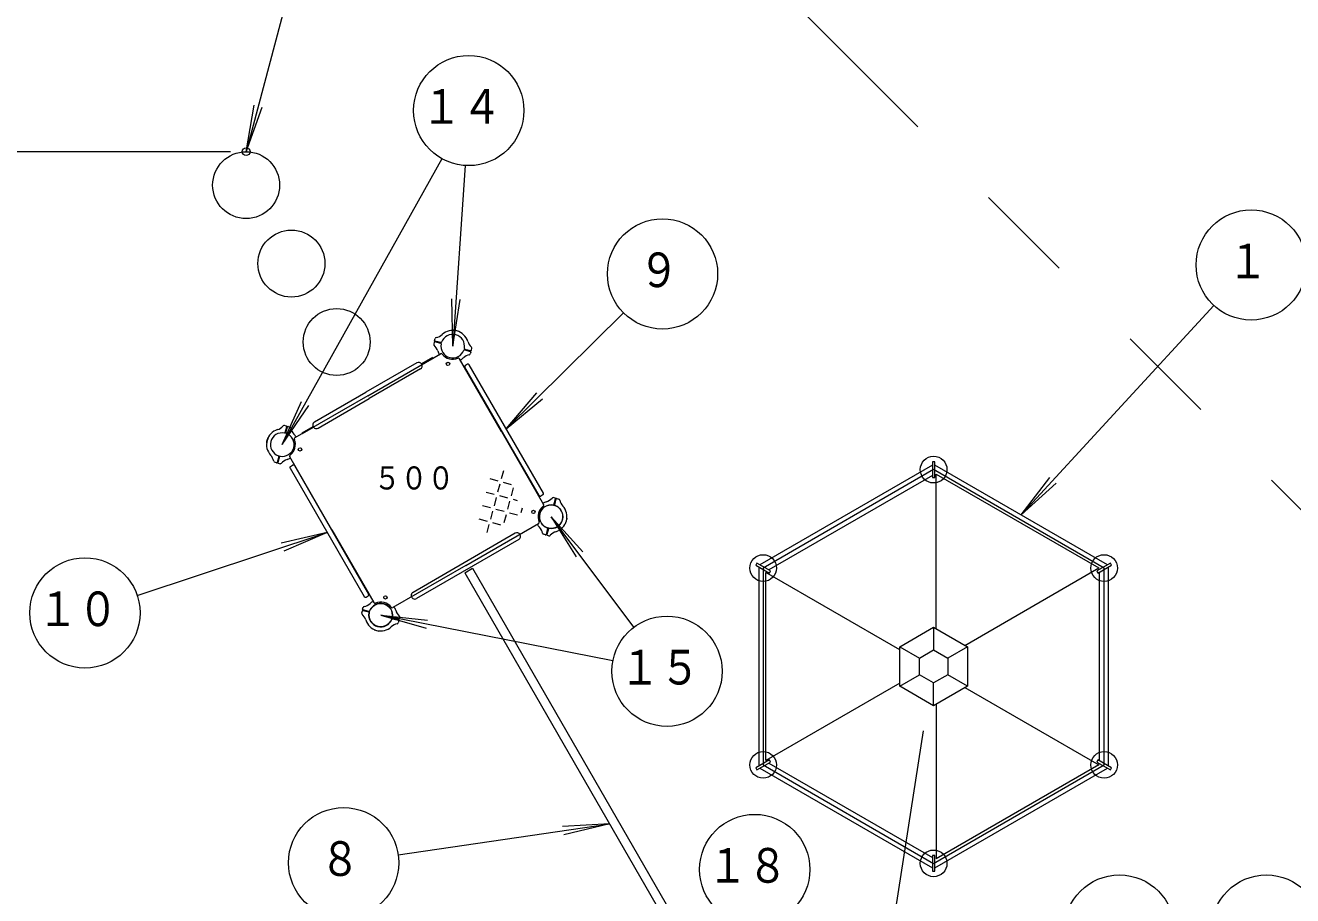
# Model space of a CAD drawing. Units: millimetres on the paper, scale 1:60. Extents: x 0 to 420, y -297 to 594.
# Drawn here: x 141.7 to 222.2, y 472.4 to 527.6 of the extents above; entities that cross this region are included whole.
import ezdxf
from ezdxf.enums import TextEntityAlignment as Align

# ---------------------------------------------------------------- set-up
doc = ezdxf.new("R2010")
doc.units = ezdxf.units.MM
doc.header["$PDMODE"] = 32
doc.header["$PDSIZE"] = 0.5
doc.linetypes.add('USER2', pattern=[50.8, 31.75, -6.35, 6.35, -6.35])
doc.linetypes.add('USER3', pattern=[63.5, 31.75, -6.35, 6.35, -6.35, 6.35, -6.35])
doc.layers.add('LY_1', color=7, linetype='Continuous', lineweight=9)
doc.styles.add('ＭＳ ゴシック', font='')
doc.styles.get('ＭＳ ゴシック').set_extended_font_data('MS Gothic')

msp = doc.modelspace()

# ---------------------------------------------------------------- linework, layer by layer
at = {"layer": 'LY_1', "linetype": 'USER3', "lineweight": 18}
msp.add_line((243.275, 476.281), (169.959, 549.597), dxfattribs=at)
at = {"layer": 'LY_1', "lineweight": 18}
for p, q in [((158.882, 531.535), (155.712, 519.597)), ((155.712, 519.597), (156.227, 522.553)), ((155.712, 519.597), (156.732, 522.419)), ((154.712, 519.597), (36.359, 519.597)), ((168.145, 519.153), (158.008, 500.996)), ((169.614, 518.717), (168.833, 507.246)), ((168.833, 507.246), (168.775, 510.246)), ((168.833, 507.246), (169.297, 510.21)), ((217.169, 509.827), (204.928, 496.53)), ((179.67, 509.371), (172.233, 501.992)), ((172.233, 501.992), (174.17, 504.282)), ((172.233, 501.992), (174.538, 503.911)), ((158.008, 500.996), (159.237, 503.733)), ((158.008, 500.996), (159.693, 503.478)), ((172.05, 499.338), (171.913, 498.826)), ((171.184, 498.838), (171.696, 498.701)), ((171.821, 498.485), (171.684, 497.972)), ((172.038, 498.61), (172.55, 498.472)), ((172.675, 498.256), (172.538, 497.744)), ((204.928, 496.53), (206.759, 498.906)), ((204.928, 496.53), (207.144, 498.552)), ((170.955, 497.985), (171.467, 497.847)), ((171.592, 497.631), (171.455, 497.119)), ((171.809, 497.756), (172.321, 497.619)), ((172.446, 497.402), (172.309, 496.89)), ((172.663, 497.527), (172.935, 497.454)), ((170.726, 497.131), (171.239, 496.994)), ((171.364, 496.777), (171.226, 496.265)), ((171.58, 496.902), (172.092, 496.765)), ((172.434, 496.673), (172.946, 496.536)), ((173.244, 496.965), (173.163, 496.661)), ((170.498, 496.277), (171.01, 496.14)), ((171.135, 495.923), (170.998, 495.411)), ((171.351, 496.048), (171.864, 495.911)), ((172.217, 496.548), (172.08, 496.036)), ((180.342, 489.405), (175.083, 496.421)), ((175.083, 496.421), (177.085, 494.186)), ((175.083, 496.421), (176.667, 493.873)), ((148.799, 491.415), (160.859, 495.425)), ((160.859, 495.425), (157.94, 494.73)), ((160.859, 495.425), (158.105, 494.234)), ((179.006, 487.278), (164.258, 490.171)), ((164.258, 490.171), (167.241, 489.852)), ((164.258, 490.171), (167.141, 489.339)), ((199.373, 489.401), (199.373, 487.958)), ((197.216, 488.155), (198.466, 487.434)), ((201.531, 488.155), (200.281, 487.434)), ((197.216, 485.664), (198.466, 486.386)), ((201.531, 485.664), (200.281, 486.386)), ((199.373, 484.418), (199.373, 485.862)), ((165.368, 474.956), (178.8, 476.916)), ((178.8, 476.916), (175.805, 476.743)), ((178.8, 476.916), (175.881, 476.226))]:
    msp.add_line(p, q, dxfattribs=at)
at = {"layer": 'LY_1'}
for p, q in [((168.928, 508.242), (168.928, 508.244)), ((169.25, 508.155), (169.25, 508.158)), ((167.652, 507.501), (167.625, 507.383)), ((167.683, 507.616), (167.718, 507.732)), ((168.072, 507.424), (167.693, 507.526)), ((168.085, 507.472), (167.706, 507.574)), ((169.594, 507.068), (169.974, 506.966)), ((170.015, 506.991), (170.044, 507.119)), ((163.433, 504.099), (168.058, 506.769)), ((167.55, 506.536), (166.85, 506.132)), ((167.577, 506.49), (166.877, 506.086)), ((167.55, 506.536), (167.577, 506.49)), ((171.937, 501.821), (169.267, 506.445)), ((169.582, 507.02), (169.961, 506.918)), ((169.984, 506.876), (169.946, 506.751)), ((166.555, 506.192), (163.307, 504.317)), ((166.782, 505.8), (163.534, 503.925)), ((174.313, 497.756), (169.604, 505.911)), ((169.765, 506.1), (169.635, 506.025)), ((174.587, 497.914), (169.879, 506.069)), ((163.433, 504.099), (158.809, 501.43)), ((160.06, 502.442), (163.307, 504.317)), ((160.287, 502.05), (163.534, 503.925)), ((158.263, 502.178), (158.145, 502.205)), ((157.099, 501.412), (157.096, 501.413)), ((158.186, 501.757), (158.288, 502.136)), ((158.234, 501.744), (158.336, 502.123)), ((158.378, 502.147), (158.494, 502.111)), ((159.265, 501.753), (159.965, 502.157)), ((159.265, 501.753), (159.292, 501.706)), ((159.292, 501.706), (159.992, 502.11)), ((171.937, 501.821), (174.607, 497.197)), ((157.013, 501.09), (157.01, 501.091)), ((157.638, 499.846), (157.513, 499.884)), ((157.782, 500.248), (157.68, 499.869)), ((157.83, 500.235), (157.728, 499.856)), ((157.753, 499.815), (157.881, 499.785)), ((161.155, 495.596), (158.485, 500.22)), ((199.448, 499.91), (199.298, 499.91)), ((199.298, 499.91), (199.298, 498.91)), ((199.448, 498.91), (199.448, 499.91)), ((158.505, 499.503), (163.213, 491.348)), ((158.535, 499.617), (158.665, 499.692)), ((158.779, 499.661), (163.487, 491.506)), ((199.298, 499.694), (188.34, 493.367)), ((199.298, 499.039), (188.906, 493.039)), ((210.407, 493.367), (199.448, 499.694)), ((199.54, 499.13), (209.873, 493.164)), ((199.54, 489.305), (199.54, 499.13)), ((199.298, 498.91), (199.448, 498.91)), ((174.556, 497.8), (174.426, 497.725)), ((175.338, 497.602), (175.211, 497.632)), ((175.261, 497.182), (175.363, 497.561)), ((175.31, 497.169), (175.411, 497.548)), ((175.453, 497.571), (175.579, 497.533)), ((169.658, 493.317), (174.283, 495.987)), ((175.993, 496.005), (175.995, 496.004)), ((176.079, 496.327), (176.082, 496.326)), ((161.155, 495.596), (163.825, 490.972)), ((172.805, 495.367), (166.31, 491.617)), ((173.032, 494.975), (166.537, 491.225)), ((174.714, 495.27), (174.598, 495.306)), ((174.857, 495.673), (174.756, 495.293)), ((174.905, 495.66), (174.804, 495.281)), ((174.828, 495.239), (174.947, 495.212)), ((188.152, 493.475), (188.077, 493.345)), ((188.077, 493.345), (188.943, 492.845)), ((189.018, 492.975), (188.152, 493.475)), ((210.594, 493.475), (209.728, 492.975)), ((209.803, 492.845), (210.669, 493.345)), ((210.669, 493.345), (210.594, 493.475)), ((169.658, 493.317), (165.034, 490.648)), ((169.592, 492.865), (170.083, 493.149)), ((169.592, 492.865), (188.009, 460.967)), ((170.083, 493.149), (188.5, 461.25)), ((188.265, 493.237), (188.265, 480.583)), ((188.707, 480.944), (188.707, 492.875)), ((197.216, 487.963), (188.707, 492.875)), ((188.943, 492.845), (189.018, 492.975)), ((201.364, 488.252), (209.873, 493.164)), ((209.728, 492.975), (209.803, 492.845)), ((209.915, 480.91), (209.915, 492.91)), ((210.482, 480.583), (210.482, 493.237)), ((163.327, 491.317), (163.457, 491.392)), ((163.077, 490.426), (163.047, 490.298)), ((163.108, 490.541), (163.146, 490.666)), ((163.497, 490.349), (163.118, 490.45)), ((163.51, 490.397), (163.131, 490.499)), ((165.006, 489.944), (165.385, 489.843)), ((165.019, 489.993), (165.398, 489.891)), ((165.409, 489.801), (165.373, 489.685)), ((165.44, 489.916), (165.467, 490.034)), ((197.216, 488.155), (199.373, 489.401)), ((199.373, 489.401), (201.531, 488.155)), ((163.842, 489.262), (163.841, 489.259)), ((164.164, 489.175), (164.163, 489.173)), ((197.216, 485.664), (197.216, 488.155)), ((198.466, 487.434), (199.373, 487.958)), ((199.373, 487.958), (200.281, 487.434)), ((201.531, 488.155), (201.531, 485.664)), ((198.466, 486.386), (198.466, 487.434)), ((200.281, 487.434), (200.281, 486.386)), ((199.373, 485.862), (198.466, 486.386)), ((200.281, 486.386), (199.373, 485.862)), ((197.216, 485.857), (188.707, 480.944)), ((199.373, 484.418), (197.216, 485.664)), ((201.531, 485.664), (199.373, 484.418)), ((201.364, 485.568), (209.873, 480.656)), ((199.54, 484.515), (199.54, 474.69)), ((188.943, 480.975), (188.077, 480.475)), ((188.077, 480.475), (188.152, 480.345)), ((188.152, 480.345), (189.018, 480.845)), ((188.906, 480.78), (199.298, 474.78)), ((189.018, 480.845), (188.943, 480.975)), ((209.873, 480.656), (199.54, 474.69)), ((209.803, 480.975), (209.728, 480.845)), ((209.728, 480.845), (210.594, 480.345)), ((210.669, 480.475), (209.803, 480.975)), ((210.594, 480.345), (210.669, 480.475)), ((188.34, 480.453), (199.298, 474.126)), ((199.448, 474.126), (210.407, 480.453)), ((199.448, 474.91), (199.298, 474.91)), ((199.298, 474.91), (199.298, 473.91)), ((199.448, 473.91), (199.448, 474.91)), ((199.298, 473.91), (199.448, 473.91))]:
    msp.add_line(p, q, dxfattribs=at)
at = {"layer": 'LY_1', "linetype": 'USER2', "lineweight": 18}
for p, q in [((199.373, 499.41), (188.548, 493.16)), ((210.199, 493.16), (199.373, 499.41)), ((188.548, 493.16), (188.548, 480.66)), ((210.199, 480.66), (210.199, 493.16)), ((193.833, 451.445), (199.373, 486.91)), ((188.548, 480.66), (199.373, 474.41)), ((199.373, 474.41), (210.199, 480.66))]:
    msp.add_line(p, q, dxfattribs=at)
at = {"layer": 'LY_1', "lineweight": 18}
for centre in [(169.851, 522.209), (219.54, 512.402), (182.155, 511.836), (145.478, 490.311), (182.441, 486.605), (161.905, 474.451), (188.01, 474.021), (211.17, 470.174), (220.504, 470.174)]:
    msp.add_circle(centre, 3.5, dxfattribs=at)
at = {"layer": 'LY_1'}
for centre, radius in [((155.712, 517.472), 2.125), ((158.587, 512.493), 2.125), ((161.462, 507.513), 2.125), ((168.532, 506.119), 0.108), ((159.135, 500.694), 0.108), ((199.373, 499.41), 0.847), ((173.957, 496.723), 0.108), ((175.083, 496.421), 0.743), ((188.548, 493.16), 0.847), ((210.199, 493.16), 0.847), ((164.56, 491.298), 0.108), ((164.258, 490.171), 0.743), ((188.548, 480.66), 0.847), ((210.199, 480.66), 0.847), ((199.373, 474.41), 0.847)]:
    msp.add_circle(centre, radius, dxfattribs=at)
for centre, radius, start, end in [((167.6, 508.603), 0.833, 282.45884, 312.27281), ((168.833, 507.246), 0.75, 75, 160.72934), ((168.833, 507.246), 1, 75, 132.27281), ((168.944, 508.24), 0.0167, 83.62693, 165), ((168.833, 507.246), 1.017, 75, 83.62693), ((168.833, 507.246), 0.75, 349.27066, 75), ((168.833, 507.246), 1, 17.72719, 75), ((168.833, 507.246), 1.017, 66.37307, 75), ((169.234, 508.162), 0.0167, 345, 66.37307), ((167.706, 507.364), 0.0833, 167, 227.54116), ((167.087, 506.688), 0.833, 17.72719, 47.54116), ((167.685, 507.494), 0.0333, 75, 167), ((167.715, 507.606), 0.0333, 163, 255), ((167.798, 507.708), 0.0833, 102.45884, 163), ((168.064, 507.392), 0.0333, 349.27066, 75), ((168.833, 507.246), 0.75, 169.27066, 255), ((168.094, 507.505), 0.0333, 255, 340.72934), ((169.603, 507.1), 0.0333, 169.27066, 255), ((170.58, 507.804), 0.833, 197.72719, 227.54116), ((169.961, 507.128), 0.0833, 347, 47.54116), ((166.668, 505.996), 0.227, 300, 120), ((168.833, 507.246), 1, 197.72719, 211.43254), ((168.099, 506.697), 0.0833, 36.78718, 120), ((168.833, 507.246), 0.833, 216.78718, 293.21282), ((168.833, 507.246), 0.75, 255, 340.72934), ((169.195, 506.404), 0.0833, 30, 113.21282), ((168.833, 507.246), 1, 298.56746, 312.27281), ((170.067, 505.89), 0.833, 102.45884, 132.27281), ((169.573, 506.988), 0.0333, 75, 160.72934), ((169.869, 506.785), 0.0833, 282.45884, 343), ((169.952, 506.886), 0.0333, 343, 75), ((169.982, 506.999), 0.0333, 255, 347), ((169.676, 505.953), 0.0833, 120, 210), ((169.806, 506.028), 0.0833, 30, 120), ((158.126, 502.124), 0.0833, 77, 137.54116), ((160.173, 502.246), 0.227, 120, 300), ((158.008, 500.996), 1.017, 156.37307, 165), ((158.008, 500.996), 1, 107.72719, 165), ((157.092, 501.397), 0.0167, 75, 156.37307), ((158.008, 500.996), 0.75, 79.27066, 165), ((157.45, 502.742), 0.833, 287.72719, 317.54116), ((158.154, 501.766), 0.0333, 259.27066, 345), ((158.267, 501.736), 0.0333, 165, 250.72934), ((158.008, 500.996), 0.75, 345, 70.72934), ((158.256, 502.145), 0.0333, 345, 77), ((158.368, 502.115), 0.0333, 73, 165), ((158.47, 502.032), 0.0833, 12.45884, 73), ((159.365, 502.229), 0.833, 192.45884, 222.27281), ((158.008, 500.996), 1, 28.56746, 42.2728), ((158.851, 501.357), 0.0833, 120, 203.21282), ((157.014, 501.107), 0.0167, 173.62693, 255), ((158.008, 500.996), 1.017, 165, 173.62693), ((158.008, 500.996), 1, 165, 222.27281), ((158.008, 500.996), 0.75, 165, 250.72934), ((158.008, 500.996), 0.75, 259.27066, 345), ((158.008, 500.996), 0.833, 306.78718, 23.21282), ((156.652, 499.763), 0.833, 12.45884, 42.2728), ((157.547, 499.961), 0.0833, 192.45884, 253), ((157.648, 499.877), 0.0333, 253, 345), ((157.761, 499.847), 0.0333, 165, 257), ((157.75, 500.257), 0.0333, 345, 70.72934), ((157.862, 500.226), 0.0333, 79.27066, 165), ((157.89, 499.869), 0.0833, 257, 317.54116), ((158.566, 499.25), 0.833, 107.72719, 137.54116), ((158.008, 500.996), 1, 287.72719, 301.43254), ((158.557, 500.262), 0.0833, 126.78718, 210), ((158.577, 499.544), 0.0833, 120, 210), ((158.707, 499.619), 0.0833, 30, 120), ((174.385, 497.798), 0.0833, 210, 300), ((174.515, 497.873), 0.0833, 300, 30), ((175.083, 496.421), 1, 107.72719, 121.43254), ((174.525, 498.167), 0.833, 287.72719, 317.54116), ((175.202, 497.548), 0.0833, 77, 137.54116), ((175.331, 497.57), 0.0333, 345, 77), ((175.444, 497.54), 0.0333, 73, 165), ((175.545, 497.456), 0.0833, 12.45884, 73), ((176.44, 497.654), 0.833, 192.45884, 222.27281), ((175.083, 496.421), 0.833, 126.78718, 203.21282), ((175.083, 496.421), 0.75, 165, 250.72934), ((175.083, 496.421), 0.75, 79.27066, 165), ((174.535, 497.155), 0.0833, 306.78718, 30), ((175.229, 497.19), 0.0333, 259.27066, 345), ((175.342, 497.16), 0.0333, 165, 250.72934), ((175.083, 496.421), 0.75, 345, 70.72934), ((175.083, 496.421), 1, 345, 42.27281), ((175.083, 496.421), 1, 208.56746, 222.27281), ((174.241, 496.06), 0.0833, 300, 23.21282), ((175.083, 496.421), 0.75, 259.27066, 345), ((175.083, 496.421), 1, 287.72719, 345), ((176, 496.02), 0.0167, 255, 336.37307), ((175.083, 496.421), 1.017, 336.37307, 345), ((175.083, 496.421), 1.017, 345, 353.62693), ((176.077, 496.31), 0.0167, 353.62693, 75), ((172.918, 495.171), 0.227, 300, 120), ((173.727, 495.188), 0.833, 12.45884, 42.2728), ((174.622, 495.385), 0.0833, 192.45884, 253), ((174.723, 495.302), 0.0333, 253, 345), ((174.836, 495.272), 0.0333, 165, 257), ((174.825, 495.681), 0.0333, 345, 70.72934), ((174.938, 495.651), 0.0333, 79.27066, 165), ((174.965, 495.293), 0.0833, 257, 317.54116), ((175.642, 494.675), 0.833, 107.72719, 137.54116), ((163.285, 491.389), 0.0833, 210, 300), ((163.415, 491.464), 0.0833, 300, 30), ((164.258, 490.171), 1, 118.56746, 132.27281), ((163.897, 491.013), 0.0833, 210, 293.21282), ((164.258, 490.171), 0.833, 36.78718, 113.21282), ((166.423, 491.421), 0.227, 120, 300), ((163.131, 490.289), 0.0833, 167, 227.54116), ((162.512, 489.613), 0.833, 17.72719, 47.54116), ((163.109, 490.418), 0.0333, 75, 167), ((163.139, 490.531), 0.0333, 163, 255), ((163.223, 490.632), 0.0833, 102.45884, 163), ((163.025, 491.527), 0.833, 282.45884, 312.27281), ((163.489, 490.317), 0.0333, 349.27066, 75), ((164.258, 490.171), 0.75, 169.27066, 255), ((163.519, 490.429), 0.0333, 255, 340.72934), ((164.258, 490.171), 0.75, 75, 160.72934), ((164.258, 490.171), 0.75, 349.27066, 75), ((164.992, 490.72), 0.0833, 216.78718, 300), ((164.258, 490.171), 1, 17.72719, 31.43254), ((166.004, 490.729), 0.833, 197.72719, 227.54116), ((164.258, 490.171), 1, 197.72719, 255), ((164.258, 490.171), 1, 255, 312.27281), ((164.258, 490.171), 0.75, 255, 340.72934), ((165.491, 488.814), 0.833, 102.45884, 132.27281), ((164.998, 489.912), 0.0333, 75, 160.72934), ((165.028, 490.025), 0.0333, 169.27066, 255), ((165.294, 489.709), 0.0833, 282.45884, 343), ((165.377, 489.811), 0.0333, 343, 75), ((165.407, 489.923), 0.0333, 255, 347), ((165.386, 490.053), 0.0833, 347, 47.54116), ((163.857, 489.255), 0.0167, 165, 246.37307), ((164.258, 490.171), 1.017, 246.37307, 255), ((164.258, 490.171), 1.017, 255, 263.62693), ((164.147, 489.177), 0.0167, 263.62693, 345)]:
    msp.add_arc(centre, radius, start, end, dxfattribs=at)
msp.add_point((155.712, 519.597), dxfattribs=at)
msp.add_point((155.712, 519.597), dxfattribs=at)

# ---------------------------------------------------------------- texts
at = {"layer": 'LY_1', "style": 'ＭＳ ゴシック', "width": 0.85}
for s, height, p in [('１４', 2.199, (166.851, 520.709)), ('１', 2.199, (218.04, 510.902)), ('９', 2.199, (180.655, 510.336)), ('５００', 1.466, (163.824, 497.708)), ('１０', 2.199, (142.478, 488.811)), ('１５', 2.199, (179.441, 485.105)), ('８', 2.199, (160.405, 472.951)), ('１８', 2.199, (185.01, 472.521))]:
    msp.add_text(s, height=height, dxfattribs=at).set_placement(p, align=Align.BOTTOM_LEFT)

doc.saveas('drawing.dxf')
